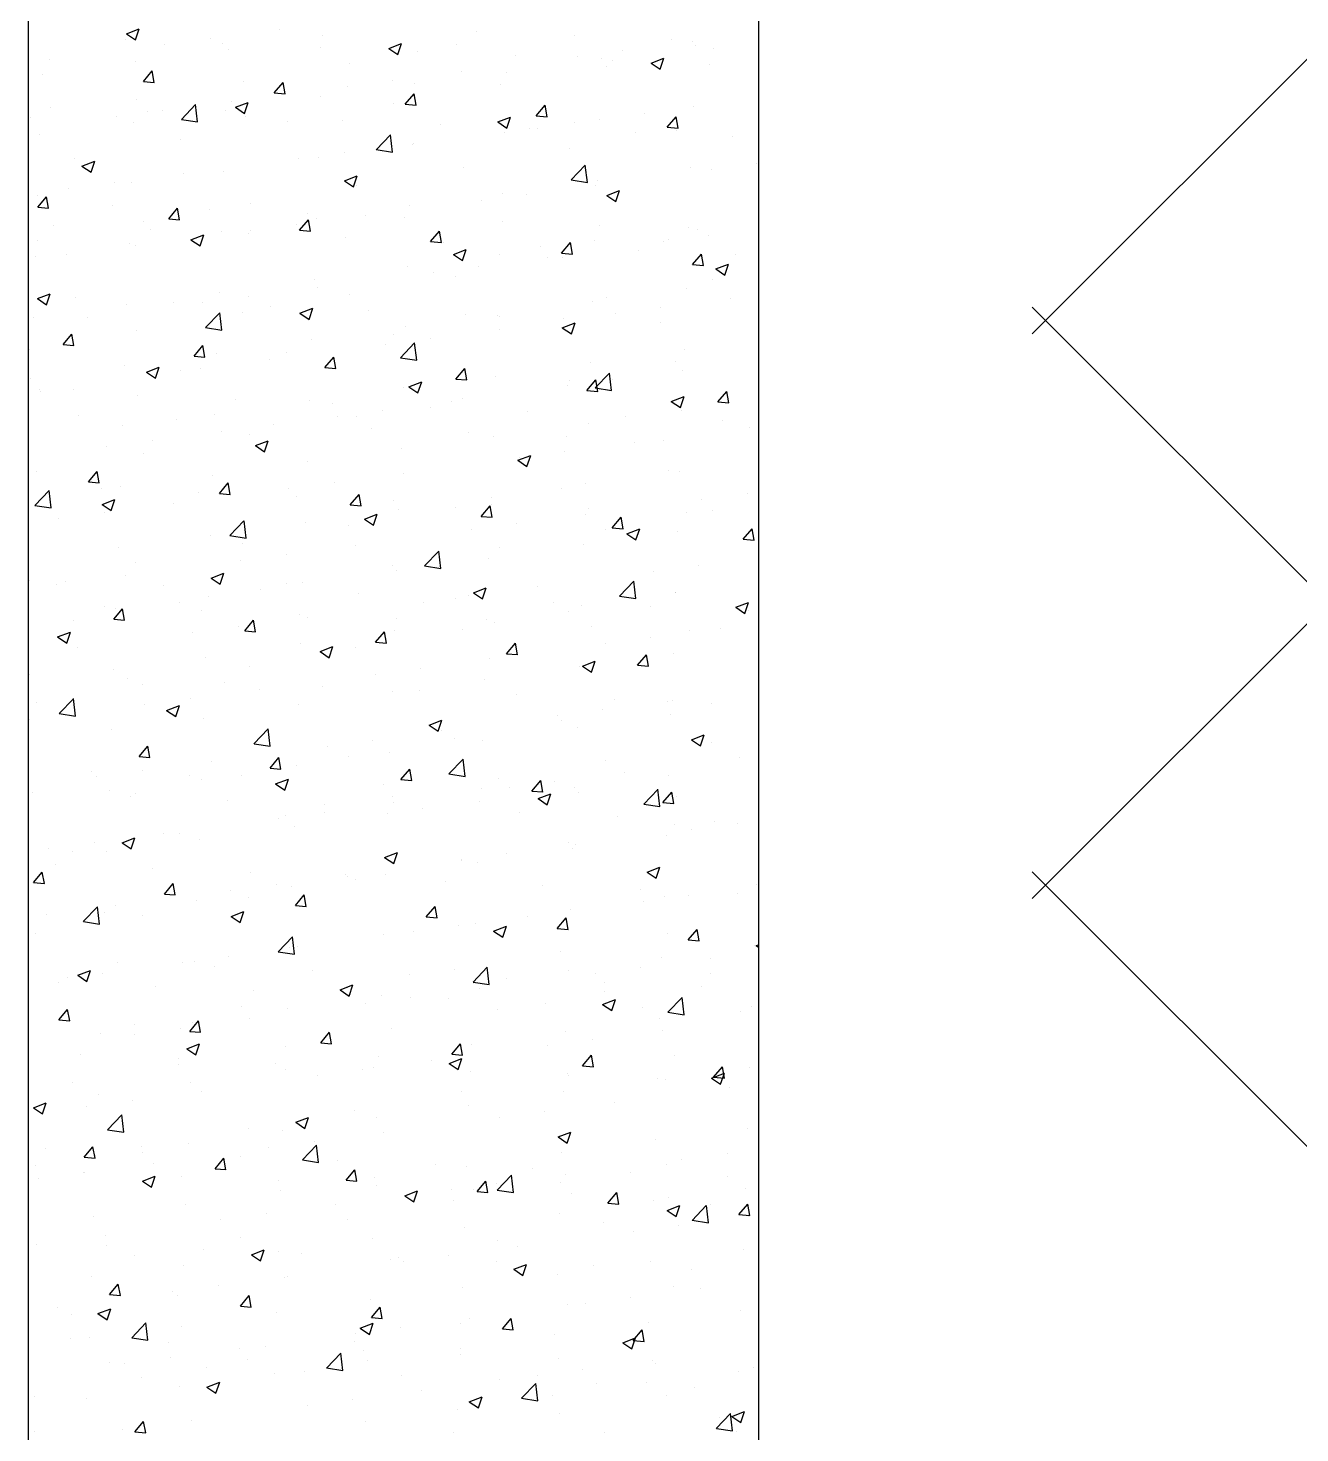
# Model space of a CAD drawing. Header units: millimetres. Extents: x 331487 to 517269, y 198509 to 399936.
# Drawn here: x 392220 to 392917, y 397114 to 397883 of the extents above; entities that cross this region are included whole.
import ezdxf

# ---------------------------------------------------------------- set-up
doc = ezdxf.new("R2010")
doc.units = ezdxf.units.MM
doc.header["$MEASUREMENT"] = 0
doc.linetypes.add('DASHED', pattern=[0.75, 0.5, -0.25])
doc.layers.add('9th_Sunk', color=251, linetype='DASHED', lineweight=5)
doc.layers.add('COLUMN', color=6, linetype='Continuous')

msp = doc.modelspace()

# ---------------------------------------------------------------- linework, layer by layer
at = {"layer": '9th_Sunk', "linetype": 'Continuous'}
for p, q in [((392770.13, 397715.57), (393705.51, 398650.95)), ((392770.13, 397406.21), (393241.47, 397877.55)), ((394014.87, 396485.43), (392770.13, 397730.17)), ((394478.91, 395712.03), (392770.13, 397420.81))]:
    msp.add_line(p, q, dxfattribs=at)
at = {"layer": 'COLUMN'}
for p, q in [((392220.13, 399936.48), (392220.13, 395451.48)), ((392620.13, 399536.48), (392620.13, 395051.48))]:
    msp.add_line(p, q, dxfattribs=at)
at = {"layer": 'COLUMN', "color": 2, "linetype": 'Continuous'}
for p, q in [((392273.96, 397879.84), (392280.96, 397882.53)), ((392273.96, 397879.84), (392278.93, 397876.49)), ((392278.93, 397876.49), (392280.96, 397882.53)), ((392357.95, 397882.11), (392357.95, 397882.11)), ((392381.58, 397878.68), (392381.58, 397878.68)), ((392465.74, 397881.14), (392465.74, 397881.14)), ((392519.12, 397878.89), (392519.12, 397878.89)), ((392273.29, 397876.73), (392273.29, 397876.73)), ((392295.04, 397873.83), (392295.04, 397873.83)), ((392320.08, 397877.13), (392320.08, 397877.13)), ((392326.68, 397874.47), (392326.68, 397874.47)), ((392329.64, 397871.19), (392329.64, 397871.19)), ((392380.06, 397872.22), (392380.06, 397872.22)), ((392417.67, 397871.83), (392424.67, 397874.52)), ((392417.67, 397871.83), (392422.64, 397868.48)), ((392422.64, 397868.48), (392424.67, 397874.52)), ((392433.44, 397869.96), (392433.44, 397869.96)), ((392454.7, 397873.81), (392454.7, 397873.81)), ((392545.89, 397870.88), (392545.89, 397870.88)), ((392572.5, 397876.63), (392572.5, 397876.63)), ((392583.77, 397875.86), (392583.77, 397875.86)), ((392585.5, 397873.38), (392585.5, 397873.38)), ((392595.3, 397871.87), (392595.3, 397871.87)), ((392231.89, 397865.52), (392231.89, 397865.52)), ((392279.13, 397864.78), (392279.13, 397864.78)), ((392396.38, 397863.8), (392396.38, 397863.8)), ((392486.82, 397867.71), (392486.82, 397867.71)), ((392520.86, 397867.58), (392520.86, 397867.58)), ((392534.16, 397866.33), (392534.16, 397866.33)), ((392536.98, 397861.86), (392536.98, 397861.86)), ((392540.2, 397865.45), (392540.2, 397865.45)), ((392561.38, 397863.82), (392568.38, 397866.51)), ((392561.38, 397863.82), (392566.36, 397860.47)), ((392566.35, 397860.47), (392568.38, 397866.51)), ((392593.59, 397863.2), (392593.59, 397863.2)), ((392227.79, 397857.74), (392227.79, 397857.74)), ((392283.26, 397853.77), (392288.08, 397859.51)), ((392289.24, 397853.24), (392288.08, 397859.51)), ((392419.83, 397854.28), (392419.83, 397854.28)), ((392457.7, 397859.27), (392457.7, 397859.27)), ((392482.22, 397858.84), (392482.22, 397858.84)), ((392283.26, 397853.77), (392289.24, 397853.25)), ((392338.06, 397853.79), (392338.06, 397853.79)), ((392354.99, 397847.49), (392359.81, 397853.24)), ((392354.99, 397847.49), (392360.97, 397846.97)), ((392360.96, 397846.96), (392359.81, 397853.23)), ((392394.8, 397850.99), (392394.8, 397850.99)), ((392426.72, 397841.22), (392431.54, 397846.96)), ((392432.69, 397840.69), (392431.53, 397846.96)), ((392431.71, 397852.43), (392431.71, 397852.43)), ((392478.66, 397851.85), (392478.66, 397851.85)), ((392232.31, 397839.33), (392232.31, 397839.33)), ((392279.74, 397843.78), (392279.74, 397843.78)), ((392304.07, 397832.93), (392311.86, 397841.04)), ((392312.98, 397831.56), (392311.87, 397841.06)), ((392331.64, 397842.67), (392331.64, 397842.67)), ((392333.65, 397839.58), (392340.65, 397842.27)), ((392333.65, 397839.58), (392338.62, 397836.23)), ((392338.62, 397836.22), (392340.65, 397842.27)), ((392380.36, 397845.39), (392380.36, 397845.39)), ((392420.34, 397841.84), (392420.34, 397841.84)), ((392426.72, 397841.22), (392432.69, 397840.7)), ((392498.44, 397834.94), (392503.26, 397840.69)), ((392504.42, 397834.41), (392503.26, 397840.68)), ((392584.29, 397840.09), (392584.29, 397840.09)), ((392221.43, 397833.77), (392221.43, 397833.77)), ((392268.73, 397834.39), (392268.73, 397834.39)), ((392277.92, 397831.49), (392277.92, 397831.49)), ((392285.7, 397837.08), (392285.7, 397837.08)), ((392293.77, 397837.69), (392293.77, 397837.69)), ((392304.08, 397832.94), (392312.98, 397831.56)), ((392328.43, 397837.9), (392328.43, 397837.9)), ((392339.08, 397834.82), (392339.08, 397834.82)), ((392362.02, 397831.83), (392362.02, 397831.83)), ((392392.46, 397832.57), (392392.46, 397832.57)), ((392477.36, 397831.57), (392484.36, 397834.26)), ((392477.36, 397831.57), (392482.33, 397828.22)), ((392482.33, 397828.21), (392484.36, 397834.26)), ((392498.44, 397834.94), (392504.42, 397834.42)), ((392519.59, 397831.44), (392519.59, 397831.44)), ((392532.94, 397833.04), (392532.94, 397833.04)), ((392557.46, 397836.42), (392557.46, 397836.42)), ((392570.17, 397828.67), (392574.99, 397834.41)), ((392576.14, 397828.14), (392574.99, 397834.41)), ((392226.57, 397824.45), (392226.57, 397824.45)), ((392410.79, 397816.37), (392418.58, 397824.49)), ((392419.7, 397815.01), (392418.6, 397824.51)), ((392445.84, 397830.31), (392445.84, 397830.31)), ((392481, 397825.55), (392481, 397825.55)), ((392494.55, 397828.14), (392494.55, 397828.14)), ((392499.22, 397828.05), (392499.22, 397828.05)), ((392552.61, 397825.8), (392552.61, 397825.8)), ((392570.17, 397828.67), (392576.14, 397828.15)), ((392575.17, 397826.87), (392575.17, 397826.87)), ((392605.99, 397823.54), (392605.99, 397823.54)), ((392303.71, 397821.82), (392303.71, 397821.82)), ((392410.81, 397816.39), (392419.7, 397815.01)), ((392430.49, 397819.15), (392430.49, 397819.15)), ((392431.4, 397819.83), (392431.4, 397819.83)), ((392516.85, 397816.85), (392516.85, 397816.85)), ((392245.39, 397811.81), (392245.39, 397811.81)), ((392249.62, 397807.33), (392256.63, 397810.02)), ((392254.6, 397803.97), (392256.62, 397810.01)), ((392368.49, 397811.55), (392368.49, 397811.55)), ((392379.15, 397812.1), (392379.15, 397812.1)), ((392393.52, 397814.84), (392393.52, 397814.84)), ((392619.34, 397808.59), (392619.34, 397808.59)), ((392249.63, 397807.33), (392254.6, 397803.97)), ((392305.33, 397803.23), (392305.33, 397803.23)), ((392327.21, 397804.61), (392327.21, 397804.61)), ((392393.34, 397799.32), (392400.34, 397802.01)), ((392398.31, 397795.96), (392400.34, 397802)), ((392458.53, 397806.84), (392458.53, 397806.84)), ((392517.52, 397799.82), (392525.3, 397807.94)), ((392526.42, 397798.46), (392525.32, 397807.95)), ((392583.07, 397806.8), (392583.07, 397806.8)), ((392594.31, 397805.3), (392594.31, 397805.3)), ((392242.43, 397794.95), (392242.43, 397794.95)), ((392267.46, 397798.24), (392267.46, 397798.24)), ((392276.7, 397798.2), (392276.7, 397798.2)), ((392393.34, 397799.32), (392398.31, 397795.96)), ((392400.21, 397796.83), (392400.21, 397796.83)), ((392517.53, 397799.84), (392526.42, 397798.46)), ((392531.15, 397796.98), (392531.15, 397796.98)), ((392531.73, 397799.76), (392531.73, 397799.76)), ((392537.05, 397791.31), (392544.05, 397794)), ((392542.02, 397787.95), (392544.05, 397794)), ((392225.36, 397791.16), (392225.36, 397791.16)), ((392225.41, 397784.82), (392230.23, 397790.57)), ((392231.39, 397784.3), (392230.23, 397790.56)), ((392266.22, 397785.98), (392266.22, 397785.98)), ((392341.9, 397786.82), (392341.9, 397786.82)), ((392429.28, 397785.86), (392429.28, 397785.86)), ((392468.25, 397788.7), (392468.25, 397788.7)), ((392479.79, 397792.26), (392479.79, 397792.26)), ((392493.28, 397792), (392493.28, 397792)), ((392537.05, 397791.31), (392542.03, 397787.95)), ((392225.41, 397784.82), (392231.39, 397784.3)), ((392297.14, 397778.55), (392301.96, 397784.29)), ((392297.14, 397778.55), (392303.12, 397778.03)), ((392303.11, 397778.02), (392301.96, 397784.29)), ((392319.6, 397783.72), (392319.6, 397783.72)), ((392368.86, 397772.27), (392373.69, 397778.02)), ((392372.99, 397781.47), (392372.99, 397781.47)), ((392374.84, 397771.75), (392373.68, 397778.01)), ((392377.93, 397778.81), (392377.93, 397778.81)), ((392405.09, 397780.39), (392405.09, 397780.39)), ((392426.37, 397779.21), (392426.37, 397779.21)), ((392233.93, 397774.8), (392233.93, 397774.8)), ((392283.58, 397776.81), (392283.58, 397776.81)), ((392287.31, 397772.54), (392287.31, 397772.54)), ((392309.32, 397767.07), (392316.32, 397769.75)), ((392314.29, 397763.71), (392316.31, 397769.75)), ((392325.99, 397771.32), (392325.99, 397771.32)), ((392340.69, 397770.29), (392340.69, 397770.29)), ((392342.18, 397772.1), (392342.18, 397772.1)), ((392367.22, 397775.4), (392367.22, 397775.4)), ((392368.86, 397772.27), (392374.84, 397771.75)), ((392440.59, 397766), (392445.41, 397771.74)), ((392446.57, 397765.47), (392445.41, 397771.74)), ((392479.75, 397776.95), (392479.75, 397776.95)), ((392533.13, 397774.7), (392533.13, 397774.7)), ((392581.85, 397773.51), (392581.85, 397773.51)), ((392586.52, 397772.44), (392586.52, 397772.44)), ((392225.26, 397766.8), (392225.26, 397766.8)), ((392275.48, 397764.92), (392275.48, 397764.92)), ((392279.03, 397763.79), (392279.03, 397763.79)), ((392309.32, 397767.07), (392314.29, 397763.71)), ((392394.07, 397768.03), (392394.07, 397768.03)), ((392440.59, 397766), (392446.57, 397765.48)), ((392447.45, 397765.78), (392447.45, 397765.78)), ((392500.84, 397763.52), (392500.84, 397763.52)), ((392512.32, 397759.72), (392517.14, 397765.47)), ((392518.29, 397759.2), (392517.14, 397765.46)), ((392530.51, 397766.47), (392530.51, 397766.47)), ((392568, 397765.86), (392568, 397765.86)), ((392571.04, 397767.2), (392571.04, 397767.2)), ((392593.03, 397769.15), (392593.03, 397769.15)), ((392224.14, 397757.87), (392224.14, 397757.87)), ((392241.15, 397758.8), (392241.15, 397758.8)), ((392453.03, 397759.06), (392460.03, 397761.74)), ((392453.03, 397759.06), (392458, 397755.7)), ((392458, 397755.7), (392460.03, 397761.74)), ((392478.57, 397758.97), (392478.57, 397758.97)), ((392504.85, 397757.54), (392504.85, 397757.54)), ((392512.32, 397759.72), (392518.29, 397759.2)), ((392512.72, 397757.19), (392512.72, 397757.19)), ((392554.22, 397761.27), (392554.22, 397761.27)), ((392584.04, 397753.45), (392588.86, 397759.19)), ((392590.02, 397752.92), (392588.86, 397759.19)), ((392607.6, 397759.01), (392607.6, 397759.01)), ((392428.06, 397752.57), (392428.06, 397752.57)), ((392441.94, 397749.26), (392441.94, 397749.26)), ((392454.4, 397747.18), (392454.4, 397747.18)), ((392466.97, 397752.56), (392466.97, 397752.56)), ((392584.04, 397753.45), (392590.02, 397752.93)), ((392596.74, 397751.05), (392603.74, 397753.74)), ((392596.74, 397751.05), (392601.72, 397747.69)), ((392601.71, 397747.69), (392603.74, 397753.73)), ((392376.72, 397745.53), (392376.72, 397745.53)), ((392378.78, 397740.94), (392378.78, 397740.94)), ((392580.64, 397740.22), (392580.64, 397740.22)), ((392595, 397745.24), (392595, 397745.24)), ((392225.29, 397734.81), (392232.3, 397737.5)), ((392225.29, 397734.81), (392230.27, 397731.46)), ((392230.26, 397731.46), (392232.29, 397737.5)), ((392246.33, 397735.15), (392246.33, 397735.15)), ((392274.27, 397731.63), (392274.27, 397731.63)), ((392299.71, 397732.89), (392299.71, 397732.89)), ((392315.88, 397732.66), (392315.88, 397732.66)), ((392324.78, 397738.03), (392324.78, 397738.03)), ((392340.91, 397735.96), (392340.91, 397735.96)), ((392396.09, 397737.17), (392396.09, 397737.17)), ((392529.29, 397733.18), (392529.29, 397733.18)), ((392536.68, 397735.23), (392536.68, 397735.23)), ((392604.6, 397734.7), (392604.6, 397734.7)), ((392222.92, 397724.58), (392222.92, 397724.58)), ((392252.72, 397724.35), (392252.72, 397724.35)), ((392317.32, 397718.96), (392325.11, 397727.08)), ((392326.23, 397717.6), (392325.13, 397727.09)), ((392337.77, 397727.16), (392337.77, 397727.16)), ((392353.09, 397730.63), (392353.09, 397730.63)), ((392369.01, 397726.8), (392376.01, 397729.49)), ((392369.01, 397726.8), (392373.98, 397723.45)), ((392373.98, 397723.45), (392376.01, 397729.49)), ((392406.47, 397728.38), (392406.47, 397728.38)), ((392459.86, 397726.12), (392459.86, 397726.12)), ((392477.36, 397725.68), (392477.36, 397725.68)), ((392478.37, 397725.22), (392478.37, 397725.22)), ((392513.24, 397723.87), (392513.24, 397723.87)), ((392541.69, 397726.41), (392541.69, 397726.41)), ((392566.73, 397729.71), (392566.73, 397729.71)), ((392279.45, 397717.15), (392279.45, 397717.15)), ((392317.34, 397718.98), (392326.23, 397717.6)), ((392426.84, 397719.28), (392426.84, 397719.28)), ((392478.54, 397718.1), (392478.54, 397718.1)), ((392512.72, 397718.79), (392519.72, 397721.48)), ((392512.72, 397718.79), (392517.69, 397715.44)), ((392517.69, 397715.44), (392519.72, 397721.48)), ((392566.62, 397721.61), (392566.62, 397721.61)), ((392620, 397719.36), (392620, 397719.36)), ((392239.29, 397709.61), (392244.11, 397715.35)), ((392239.29, 397709.61), (392245.26, 397709.08)), ((392245.26, 397709.08), (392244.11, 397715.35)), ((392311.01, 397703.33), (392315.83, 397709.08)), ((392316.99, 397702.8), (392315.83, 397709.07)), ((392375.5, 397712.24), (392375.5, 397712.24)), ((392415.63, 397709.82), (392415.63, 397709.82)), ((392420.05, 397715.21), (392420.05, 397715.21)), ((392424.05, 397702.41), (392431.84, 397710.53)), ((392432.96, 397701.05), (392431.85, 397710.54)), ((392440.67, 397713.11), (392440.67, 397713.11)), ((392221.13, 397707.14), (392221.13, 397707.14)), ((392311.01, 397703.33), (392316.99, 397702.81)), ((392323.56, 397704.74), (392323.56, 397704.74)), ((392352.48, 397701.5), (392352.48, 397701.5)), ((392361.73, 397705.2), (392361.73, 397705.2)), ((392382.74, 397697.06), (392387.56, 397702.8)), ((392388.72, 397696.53), (392387.56, 397702.79)), ((392424.06, 397702.42), (392432.96, 397701.05)), ((392579.42, 397706.93), (392579.42, 397706.93)), ((392273.05, 397698.34), (392273.05, 397698.34)), ((392284.98, 397694.55), (392291.99, 397697.24)), ((392284.98, 397694.55), (392289.96, 397691.2)), ((392289.57, 397693.22), (392289.57, 397693.22)), ((392289.96, 397691.19), (392291.98, 397697.24)), ((392303.41, 397695.19), (392303.41, 397695.19)), ((392314.6, 397696.52), (392314.6, 397696.52)), ((392382.74, 397697.06), (392388.72, 397696.53)), ((392454.47, 397690.78), (392459.29, 397696.53)), ((392460.44, 397690.25), (392459.28, 397696.52)), ((392528.08, 397699.89), (392528.08, 397699.89)), ((392530.77, 397685.86), (392538.56, 397693.98)), ((392539.68, 397684.49), (392538.58, 397693.99)), ((392574.88, 397700.24), (392574.88, 397700.24)), ((392578.29, 397695.26), (392578.29, 397695.26)), ((392221.71, 397691.3), (392221.71, 397691.3)), ((392226.41, 397684.91), (392226.41, 397684.91)), ((392245.09, 397685.18), (392245.09, 397685.18)), ((392425.63, 397685.99), (392425.63, 397685.99)), ((392428.7, 397686.54), (392435.7, 397689.23)), ((392428.7, 397686.54), (392433.67, 397683.19)), ((392433.67, 397683.18), (392435.7, 397689.23)), ((392454.47, 397690.78), (392460.44, 397690.26)), ((392476.14, 397692.39), (392476.14, 397692.39)), ((392515.39, 397686.97), (392515.39, 397686.97)), ((392516.56, 397690.23), (392516.56, 397690.23)), ((392526.19, 397684.5), (392531.01, 397690.25)), ((392530.79, 397685.87), (392539.68, 397684.49)), ((392532.17, 397683.98), (392531.01, 397690.24)), ((392540.42, 397690.27), (392540.42, 397690.27)), ((392226.85, 397684.05), (392226.85, 397684.05)), ((392280.24, 397681.79), (392280.24, 397681.79)), ((392333.62, 397679.54), (392333.62, 397679.54)), ((392374.28, 397678.95), (392374.28, 397678.95)), ((392387, 397677.28), (392387, 397677.28)), ((392452.23, 397678.66), (392452.23, 397678.66)), ((392458.24, 397680.22), (392458.24, 397680.22)), ((392526.19, 397684.5), (392532.17, 397683.98)), ((392572.41, 397678.53), (392579.41, 397681.22)), ((392572.41, 397678.53), (392577.38, 397675.18)), ((392577.38, 397675.18), (392579.41, 397681.22)), ((392597.92, 397678.23), (392602.74, 397683.97)), ((392597.92, 397678.23), (392603.89, 397677.71)), ((392603.89, 397677.7), (392602.74, 397683.97)), ((392247.94, 397670.61), (392247.94, 397670.61)), ((392322.35, 397671.45), (392322.35, 397671.45)), ((392389.32, 397670.38), (392389.32, 397670.38)), ((392399.92, 397670.2), (392399.92, 397670.2)), ((392414.36, 397673.67), (392414.36, 397673.67)), ((392440.38, 397675.02), (392440.38, 397675.02)), ((392493.77, 397672.77), (392493.77, 397672.77)), ((392547.15, 397670.51), (392547.15, 397670.51)), ((392578.21, 397673.64), (392578.21, 397673.64)), ((392271.84, 397665.05), (392271.84, 397665.05)), ((392301.32, 397668.36), (392301.32, 397668.36)), ((392326.17, 397662.06), (392326.17, 397662.06)), ((392354.7, 397666.1), (392354.7, 397666.1)), ((392408.09, 397663.85), (392408.09, 397663.85)), ((392526.86, 397666.6), (392526.86, 397666.6)), ((392600.53, 397668.26), (392600.53, 397668.26)), ((392615.14, 397664.13), (392615.14, 397664.13)), ((392220.49, 397658.01), (392220.49, 397658.01)), ((392288.3, 397657.08), (392288.3, 397657.08)), ((392341.6, 397660.19), (392341.6, 397660.19)), ((392344.67, 397654.29), (392351.68, 397656.98)), ((392344.67, 397654.29), (392349.65, 397650.93)), ((392349.65, 397650.93), (392351.67, 397656.97)), ((392461.47, 397661.59), (392461.47, 397661.59)), ((392474.92, 397659.1), (392474.92, 397659.1)), ((392514.85, 397659.34), (392514.85, 397659.34)), ((392551.99, 397655.81), (392551.99, 397655.81)), ((392568.23, 397657.08), (392568.23, 397657.08)), ((392263.26, 397653.78), (392263.26, 397653.78)), ((392283.28, 397650.18), (392283.28, 397650.18)), ((392424.41, 397652.7), (392424.41, 397652.7)), ((392488.39, 397646.28), (392495.39, 397648.97)), ((392489.08, 397647.53), (392489.08, 397647.53)), ((392493.36, 397642.92), (392495.39, 397648.97)), ((392514.11, 397650.83), (392514.11, 397650.83)), ((392224.96, 397640.17), (392224.96, 397640.17)), ((392253.16, 397634.39), (392257.98, 397640.13)), ((392259.14, 397633.86), (392257.98, 397640.13)), ((392373.07, 397645.66), (392373.07, 397645.66)), ((392425.92, 397639.22), (392425.92, 397639.22)), ((392488.39, 397646.28), (392493.36, 397642.92)), ((392570.75, 397640.57), (392570.75, 397640.57)), ((392576.99, 397640.35), (392576.99, 397640.35)), ((392253.16, 397634.39), (392259.14, 397633.86)), ((392270.62, 397631.76), (392270.62, 397631.76)), ((392321.13, 397638.16), (392321.13, 397638.16)), ((392324.89, 397628.11), (392329.71, 397633.86)), ((392330.86, 397627.58), (392329.71, 397633.85)), ((392388.05, 397634.23), (392388.05, 397634.23)), ((392525.65, 397633.31), (392525.65, 397633.31)), ((392223.86, 397621.55), (392231.65, 397629.67)), ((392232.77, 397620.19), (392231.66, 397629.68)), ((392260.34, 397630.96), (392260.34, 397630.96)), ((392260.65, 397622.04), (392267.65, 397624.72)), ((392265.62, 397618.68), (392267.65, 397624.72)), ((392313.72, 397628.7), (392313.72, 397628.7)), ((392324.89, 397628.11), (392330.87, 397627.59)), ((392363.02, 397630.94), (392363.02, 397630.94)), ((392367.11, 397626.45), (392367.11, 397626.45)), ((392396.61, 397621.84), (392401.44, 397627.58)), ((392402.59, 397621.31), (392401.43, 397627.58)), ((392420.49, 397624.19), (392420.49, 397624.19)), ((392473.71, 397625.81), (392473.71, 397625.81)), ((392512.43, 397630.56), (392512.43, 397630.56)), ((392588.83, 397624.69), (392588.83, 397624.69)), ((392613.87, 397627.98), (392613.87, 397627.98)), ((392223.87, 397621.57), (392232.77, 397620.19)), ((392260.65, 397622.04), (392265.63, 397618.68)), ((392261.99, 397617.64), (392261.99, 397617.64)), ((392299.86, 397622.62), (392299.86, 397622.62)), ((392396.61, 397621.84), (392402.59, 397621.31)), ((392404.37, 397614.03), (392411.37, 397616.71)), ((392409.34, 397610.67), (392411.36, 397616.71)), ((392423.2, 397619.41), (392423.2, 397619.41)), ((392454.11, 397620.55), (392454.11, 397620.55)), ((392468.34, 397615.56), (392473.16, 397621.31)), ((392474.32, 397615.03), (392473.16, 397621.3)), ((392473.87, 397621.94), (392473.87, 397621.94)), ((392525.68, 397616.37), (392525.68, 397616.37)), ((392527.25, 397619.68), (392527.25, 397619.68)), ((392580.63, 397617.43), (392580.63, 397617.43)), ((392594.71, 397618.61), (392594.71, 397618.61)), ((392236.96, 397614.34), (392236.96, 397614.34)), ((392330.58, 397605), (392338.37, 397613.12)), ((392339.49, 397603.63), (392338.39, 397613.13)), ((392371.85, 397612.37), (392371.85, 397612.37)), ((392395.79, 397610.54), (392395.79, 397610.54)), ((392404.37, 397614.03), (392409.34, 397610.67)), ((392462.77, 397608.09), (392462.77, 397608.09)), ((392468.34, 397615.56), (392474.32, 397615.04)), ((392487.81, 397611.39), (392487.81, 397611.39)), ((392536.39, 397608.6), (392536.39, 397608.6)), ((392540.07, 397609.29), (392544.89, 397615.03)), ((392540.07, 397609.29), (392546.04, 397608.76)), ((392546.04, 397608.76), (392544.89, 397615.03)), ((392548.08, 397606.02), (392555.08, 397608.71)), ((392553.05, 397602.66), (392555.08, 397608.7)), ((392611.79, 397603.01), (392616.61, 397608.76)), ((392617.77, 397602.48), (392616.61, 397608.75)), ((392319.91, 397604.87), (392319.91, 397604.87)), ((392330.6, 397605.01), (392339.49, 397603.63)), ((392337.47, 397600.53), (392337.47, 397600.53)), ((392548.08, 397606.02), (392553.05, 397602.66)), ((392575.77, 397607.06), (392575.77, 397607.06)), ((392611.79, 397603.01), (392617.77, 397602.49)), ((392269.4, 397598.47), (392269.4, 397598.47)), ((392361.74, 397594.79), (392361.74, 397594.79)), ((392399.62, 397599.78), (392399.62, 397599.78)), ((392437.31, 397588.45), (392445.1, 397596.56)), ((392446.22, 397587.08), (392445.11, 397596.58)), ((392478.07, 397598.59), (392478.07, 397598.59)), ((392524.43, 397600.02), (392524.43, 397600.02)), ((392279.15, 397590.52), (392279.15, 397590.52)), ((392336.71, 397591.49), (392336.71, 397591.49)), ((392419.75, 397588.58), (392419.75, 397588.58)), ((392421.98, 397586.12), (392421.98, 397586.12)), ((392437.32, 397588.46), (392446.22, 397587.08)), ((392472.49, 397592.52), (392472.49, 397592.52)), ((392562.53, 397585.25), (392562.53, 397585.25)), ((392587.56, 397588.54), (392587.56, 397588.54)), ((392220.84, 397580.51), (392220.84, 397580.51)), ((392235.68, 397578.19), (392235.68, 397578.19)), ((392240.87, 397579.86), (392240.87, 397579.86)), ((392273.56, 397583.18), (392273.56, 397583.18)), ((392294.25, 397577.6), (392294.25, 397577.6)), ((392320.34, 397581.77), (392327.35, 397584.46)), ((392320.34, 397581.77), (392325.32, 397578.42)), ((392325.31, 397578.42), (392327.34, 397584.46)), ((392361.43, 397578.57), (392361.43, 397578.57)), ((392370.64, 397579.08), (392370.64, 397579.08)), ((392544.03, 397571.89), (392551.82, 397580.01)), ((392552.94, 397570.53), (392551.84, 397580.03)), ((392318.7, 397571.58), (392318.7, 397571.58)), ((392347.63, 397575.35), (392347.63, 397575.35)), ((392401.01, 397573.09), (392401.01, 397573.09)), ((392454.4, 397570.84), (392454.4, 397570.84)), ((392461.5, 397571.95), (392461.5, 397571.95)), ((392464.06, 397573.76), (392471.06, 397576.45)), ((392464.06, 397573.76), (392469.03, 397570.41)), ((392469.03, 397570.41), (392471.06, 397576.45)), ((392499.37, 397576.93), (392499.37, 397576.93)), ((392544.05, 397571.91), (392552.94, 397570.53)), ((392574.56, 397573.77), (392574.56, 397573.77)), ((392574.58, 397573.61), (392574.58, 397573.61)), ((392261.95, 397566.43), (392261.95, 397566.43)), ((392267.04, 397559.17), (392271.86, 397564.91)), ((392268.19, 397565.18), (392268.19, 397565.18)), ((392273.01, 397558.64), (392271.86, 397564.91)), ((392303.12, 397568.56), (392303.12, 397568.56)), ((392315.33, 397564.17), (392315.33, 397564.17)), ((392368.72, 397561.92), (392368.72, 397561.92)), ((392436.47, 397568.65), (392436.47, 397568.65)), ((392507.78, 397568.58), (392507.78, 397568.58)), ((392516.26, 397563.6), (392516.26, 397563.6)), ((392523.21, 397566.73), (392523.21, 397566.73)), ((392561.16, 397566.33), (392561.16, 397566.33)), ((392607.77, 397565.76), (392614.77, 397568.44)), ((392607.77, 397565.76), (392612.74, 397562.4)), ((392612.74, 397562.4), (392614.77, 397568.44)), ((392614.54, 397564.07), (392614.54, 397564.07)), ((392244.8, 397558.55), (392244.8, 397558.55)), ((392267.04, 397559.17), (392273.01, 397558.64)), ((392335.44, 397555.35), (392335.44, 397555.35)), ((392338.76, 397552.89), (392343.58, 397558.64)), ((392344.74, 397552.36), (392343.58, 397558.63)), ((392373.31, 397560.34), (392373.31, 397560.34)), ((392422.1, 397559.66), (392422.1, 397559.66)), ((392471.28, 397559.23), (392471.28, 397559.23)), ((392475.48, 397557.41), (392475.48, 397557.41)), ((392528.86, 397555.15), (392528.86, 397555.15)), ((392236.32, 397549.52), (392243.32, 397552.21)), ((392236.32, 397549.52), (392241.3, 397546.17)), ((392241.29, 397546.16), (392243.32, 397552.21)), ((392310.4, 397552.05), (392310.4, 397552.05)), ((392338.76, 397552.89), (392344.74, 397552.37)), ((392410.49, 397546.62), (392415.31, 397552.36)), ((392410.49, 397546.62), (392416.47, 397546.09)), ((392416.47, 397546.09), (392415.31, 397552.36)), ((392420.76, 397552.83), (392420.76, 397552.83)), ((392457.94, 397553.59), (392457.94, 397553.59)), ((392561.25, 397549.1), (392561.25, 397549.1)), ((392582.25, 397552.89), (392582.25, 397552.89)), ((392599.13, 397554.09), (392599.13, 397554.09)), ((392247.25, 397543.74), (392247.25, 397543.74)), ((392369.42, 397545.79), (392369.42, 397545.79)), ((392380.03, 397541.51), (392387.04, 397544.2)), ((392380.03, 397541.51), (392385.01, 397538.16)), ((392385.01, 397538.15), (392387.03, 397544.2)), ((392399.63, 397543.58), (392399.63, 397543.58)), ((392482.22, 397540.34), (392487.04, 397546.09)), ((392482.22, 397540.34), (392488.19, 397539.82)), ((392488.19, 397539.81), (392487.04, 397546.08)), ((392536.22, 397545.81), (392536.22, 397545.81)), ((392553.94, 397534.07), (392558.76, 397539.81)), ((392559.92, 397533.54), (392558.76, 397539.81)), ((392573.34, 397540.48), (392573.34, 397540.48)), ((392266.97, 397531.89), (392266.97, 397531.89)), ((392317.48, 397538.29), (392317.48, 397538.29)), ((392341.31, 397533.57), (392341.31, 397533.57)), ((392435.19, 397532.5), (392435.19, 397532.5)), ((392473.07, 397537.49), (392473.07, 397537.49)), ((392522, 397533.44), (392522, 397533.44)), ((392523.75, 397533.5), (392530.75, 397536.19)), ((392523.75, 397533.5), (392528.72, 397530.15)), ((392528.72, 397530.15), (392530.75, 397536.19)), ((392553.94, 397534.07), (392559.92, 397533.54)), ((392220.97, 397529.03), (392220.97, 397529.03)), ((392274.35, 397526.77), (392274.35, 397526.77)), ((392282.99, 397523.55), (392282.99, 397523.55)), ((392327.74, 397524.52), (392327.74, 397524.52)), ((392410.16, 397529.21), (392410.16, 397529.21)), ((392470.06, 397525.94), (392470.06, 397525.94)), ((392237.12, 397507.59), (392244.91, 397515.7)), ((392246.03, 397506.22), (392244.92, 397515.72)), ((392309.13, 397515.91), (392309.13, 397515.91)), ((392347, 397520.89), (392347, 397520.89)), ((392381.12, 397522.26), (392381.12, 397522.26)), ((392419.55, 397519.54), (392419.55, 397519.54)), ((392434.5, 397520.01), (392434.5, 397520.01)), ((392487.88, 397517.75), (392487.88, 397517.75)), ((392224.67, 397513.54), (392224.67, 397513.54)), ((392284.1, 397512.61), (392284.1, 397512.61)), ((392296.01, 397509.26), (392303.01, 397511.95)), ((392296.01, 397509.26), (392300.99, 397505.9)), ((392300.98, 397505.9), (392303.01, 397511.94)), ((392368.2, 397512.5), (392368.2, 397512.5)), ((392534.95, 397509.66), (392534.95, 397509.66)), ((392541.27, 397515.5), (392541.27, 397515.5)), ((392570.45, 397513.94), (392570.45, 397513.94)), ((392572.82, 397514.65), (392572.82, 397514.65)), ((392594.65, 397513.24), (392594.65, 397513.24)), ((392220.94, 397504.3), (392220.94, 397504.3)), ((392237.13, 397507.6), (392246.02, 397506.22)), ((392316.27, 397505), (392316.27, 397505)), ((392439.72, 397501.25), (392446.73, 397503.94)), ((392439.72, 397501.25), (392444.7, 397497.89)), ((392444.7, 397497.89), (392446.72, 397503.94)), ((392509.91, 397506.36), (392509.91, 397506.36)), ((392512.13, 397503.93), (392512.13, 397503.93)), ((392572.13, 397507.19), (392572.13, 397507.19)), ((392265.76, 397498.6), (392265.76, 397498.6)), ((392343.84, 397491.03), (392351.63, 397499.15)), ((392352.75, 397489.67), (392351.64, 397499.17)), ((392408.89, 397493.06), (392408.89, 397493.06)), ((392446.76, 397498.05), (392446.76, 397498.05)), ((392453.82, 397493.92), (392453.82, 397493.92)), ((392468.84, 397492.65), (392468.84, 397492.65)), ((392520.78, 397500.15), (392520.78, 397500.15)), ((392583.44, 397493.24), (392590.44, 397495.93)), ((392583.44, 397493.24), (392588.41, 397489.89)), ((392588.41, 397489.88), (392590.44, 397495.93)), ((392280.91, 397483.95), (392285.73, 397489.69)), ((392286.89, 397483.42), (392285.73, 397489.69)), ((392343.86, 397491.05), (392352.75, 397489.67)), ((392383.85, 397489.77), (392383.85, 397489.77)), ((392418.33, 397486.25), (392418.33, 397486.25)), ((392594.41, 397491.98), (392594.41, 397491.98)), ((392280.91, 397483.95), (392286.89, 397483.43)), ((392320.7, 397481.45), (392320.7, 397481.45)), ((392352.64, 397477.67), (392357.46, 397483.42)), ((392352.64, 397477.67), (392358.62, 397477.15)), ((392358.61, 397477.14), (392357.46, 397483.41)), ((392366.99, 397479.21), (392366.99, 397479.21)), ((392395.5, 397483.91), (392395.5, 397483.91)), ((392450.56, 397474.48), (392458.35, 397482.6)), ((392459.47, 397473.12), (392458.37, 397482.61)), ((392536.1, 397481.97), (392536.1, 397481.97)), ((392609.67, 397483.52), (392609.67, 397483.52)), ((392254.88, 397475.67), (392254.88, 397475.67)), ((392257.79, 397473.17), (392257.79, 397473.17)), ((392282.82, 397476.47), (392282.82, 397476.47)), ((392308.26, 397473.42), (392308.26, 397473.42)), ((392315.05, 397471.71), (392315.05, 397471.71)), ((392337.18, 397473.9), (392337.18, 397473.9)), ((392355.7, 397469), (392362.7, 397471.68)), ((392360.67, 397465.64), (392362.7, 397471.68)), ((392361.65, 397471.16), (392361.65, 397471.16)), ((392424.36, 397471.4), (392429.19, 397477.14)), ((392424.36, 397471.4), (392430.34, 397470.87)), ((392430.34, 397470.87), (392429.18, 397477.14)), ((392450.58, 397474.5), (392459.47, 397473.12)), ((392477.78, 397471.96), (392477.78, 397471.96)), ((392496.09, 397465.12), (392500.91, 397470.87)), ((392502.07, 397464.59), (392500.91, 397470.86)), ((392508.64, 397470.22), (392508.64, 397470.22)), ((392546.51, 397475.2), (392546.51, 397475.2)), ((392570.91, 397473.9), (392570.91, 397473.9)), ((392222.58, 397464.5), (392222.58, 397464.5)), ((392264.54, 397465.31), (392264.54, 397465.31)), ((392275.97, 397462.24), (392275.97, 397462.24)), ((392278.86, 397463.89), (392278.86, 397463.89)), ((392355.7, 397469), (392360.68, 397465.64)), ((392415.03, 397468.91), (392415.03, 397468.91)), ((392419.46, 397461.95), (392419.46, 397461.95)), ((392468.41, 397466.65), (392468.41, 397466.65)), ((392483.61, 397466.92), (392483.61, 397466.92)), ((392496.09, 397465.12), (392502.07, 397464.6)), ((392499.42, 397460.99), (392506.42, 397463.68)), ((392504.39, 397457.63), (392506.41, 397463.67)), ((392519.57, 397466.86), (392519.57, 397466.86)), ((392521.79, 397464.4), (392521.79, 397464.4)), ((392557.29, 397457.93), (392565.08, 397466.05)), ((392566.2, 397456.57), (392565.09, 397466.06)), ((392567.82, 397458.85), (392572.64, 397464.59)), ((392573.79, 397458.32), (392572.64, 397464.59)), ((392575.17, 397462.14), (392575.17, 397462.14)), ((392329.35, 397459.99), (392329.35, 397459.99)), ((392382.73, 397457.73), (392382.73, 397457.73)), ((392420.45, 397458.61), (392420.45, 397458.61)), ((392436.11, 397455.48), (392436.11, 397455.48)), ((392467.63, 397459.36), (392467.63, 397459.36)), ((392499.42, 397460.99), (392504.39, 397457.63)), ((392557.3, 397457.95), (392566.2, 397456.57)), ((392567.82, 397458.85), (392573.79, 397458.32)), ((392220.54, 397453.88), (392220.54, 397453.88)), ((392357.54, 397450.33), (392357.54, 397450.33)), ((392361.14, 397451.94), (392361.14, 397451.94)), ((392382.58, 397453.62), (392382.58, 397453.62)), ((392417.12, 397452.96), (392417.12, 397452.96)), ((392489.49, 397453.22), (392489.49, 397453.22)), ((392542.88, 397450.96), (392542.88, 397450.96)), ((392574.29, 397446.98), (392574.29, 397446.98)), ((392596.26, 397448.71), (392596.26, 397448.71)), ((392608.4, 397447.37), (392608.4, 397447.37)), ((392271.68, 397436.74), (392278.68, 397439.43)), ((392276.65, 397433.39), (392278.68, 397439.43)), ((392294.39, 397442.01), (392294.39, 397442.01)), ((392302.82, 397441.93), (392302.82, 397441.93)), ((392365.77, 397445.92), (392365.77, 397445.92)), ((392569.69, 397440.61), (392569.69, 397440.61)), ((392583.36, 397444.08), (392583.36, 397444.08)), ((392231.48, 397433.73), (392231.48, 397433.73)), ((392244.5, 397431.92), (392244.5, 397431.92)), ((392256.52, 397437.03), (392256.52, 397437.03)), ((392263.32, 397432.02), (392263.32, 397432.02)), ((392271.68, 397436.74), (392276.65, 397433.39)), ((392313.83, 397438.42), (392313.83, 397438.42)), ((392415.39, 397428.73), (392422.39, 397431.42)), ((392420.36, 397425.38), (392422.39, 397431.42)), ((392515.97, 397436.97), (392515.97, 397436.97)), ((392518.35, 397433.57), (392518.35, 397433.57)), ((392520.21, 397435.76), (392520.21, 397435.76)), ((392234.99, 397424.84), (392234.99, 397424.84)), ((392415.39, 397428.73), (392420.37, 397425.38)), ((392457.3, 397427.48), (392457.3, 397427.48)), ((392457.65, 397426.96), (392457.65, 397426.96)), ((392466.41, 397426.07), (392466.41, 397426.07)), ((392482.33, 397430.78), (392482.33, 397430.78)), ((392559.11, 397420.73), (392566.11, 397423.41)), ((392564.08, 397417.37), (392566.11, 397423.41)), ((392223.06, 397415), (392227.88, 397420.75)), ((392229.04, 397414.48), (392227.88, 397420.74)), ((392288.37, 397422.59), (392288.37, 397422.59)), ((392341.75, 397420.33), (392341.75, 397420.33)), ((392394.14, 397419.17), (392394.14, 397419.17)), ((392395.13, 397418.08), (392395.13, 397418.08)), ((392399.33, 397416.95), (392399.33, 397416.95)), ((392415.9, 397419.67), (392415.9, 397419.67)), ((392448.51, 397415.82), (392448.51, 397415.82)), ((392559.11, 397420.73), (392564.08, 397417.37)), ((392223.06, 397415), (392229.04, 397414.48)), ((392294.79, 397408.73), (392299.61, 397414.47)), ((392294.79, 397408.73), (392300.77, 397408.21)), ((392300.76, 397408.2), (392299.61, 397414.47)), ((392331.24, 397410.89), (392331.24, 397410.89)), ((392356.27, 397414.18), (392356.27, 397414.18)), ((392364.56, 397412.63), (392364.56, 397412.63)), ((392366.51, 397402.45), (392371.33, 397408.2)), ((392372.49, 397401.92), (392371.33, 397408.19)), ((392501.9, 397413.57), (392501.9, 397413.57)), ((392555.28, 397411.31), (392555.28, 397411.31)), ((392582.09, 397407.93), (392582.09, 397407.93)), ((392608.66, 397409.06), (392608.66, 397409.06)), ((392618.99, 397413.73), (392618.99, 397413.73)), ((392619.96, 397412.92), (392619.96, 397412.92)), ((392250.37, 397393.62), (392258.16, 397401.74)), ((392259.28, 397392.26), (392258.18, 397401.76)), ((392268.08, 397402.57), (392268.08, 397402.57)), ((392312.62, 397405.13), (392312.62, 397405.13)), ((392341.01, 397406.94), (392341.01, 397406.94)), ((392366.51, 397402.45), (392372.49, 397401.93)), ((392438.24, 397396.18), (392443.06, 397401.92)), ((392444.22, 397395.65), (392443.06, 397401.92)), ((392517.13, 397400.28), (392517.13, 397400.28)), ((392557.06, 397404.64), (392557.06, 397404.64)), ((392568.48, 397407.32), (392568.48, 397407.32)), ((392230.21, 397397.58), (392230.21, 397397.58)), ((392250.39, 397393.64), (392259.28, 397392.26)), ((392262.11, 397398.73), (392262.11, 397398.73)), ((392282.69, 397396.93), (392282.69, 397396.93)), ((392331.37, 397396.48), (392338.37, 397399.17)), ((392331.37, 397396.48), (392336.35, 397393.13)), ((392336.34, 397393.12), (392338.37, 397399.17)), ((392438.24, 397396.18), (392444.22, 397395.66)), ((392465.2, 397392.79), (392465.2, 397392.79)), ((392493.9, 397396.32), (392493.9, 397396.32)), ((392509.97, 397389.9), (392514.79, 397395.65)), ((392515.94, 397389.37), (392514.79, 397395.64)), ((392224.37, 397386.92), (392224.37, 397386.92)), ((392357.1, 397377.07), (392364.89, 397385.19)), ((392366.01, 397375.71), (392364.9, 397385.2)), ((392414.68, 397386.38), (392414.68, 397386.38)), ((392430.99, 397388.04), (392430.99, 397388.04)), ((392456.03, 397391.34), (392456.03, 397391.34)), ((392475.08, 397388.47), (392482.09, 397391.16)), ((392475.08, 397388.47), (392480.06, 397385.12)), ((392480.06, 397385.12), (392482.08, 397391.16)), ((392509.97, 397389.9), (392515.94, 397389.38)), ((392570.16, 397387.31), (392570.16, 397387.31)), ((392581.69, 397383.63), (392586.51, 397389.37)), ((392587.67, 397383.1), (392586.51, 397389.37)), ((392363.34, 397379.34), (392363.34, 397379.34)), ((392367.84, 397379.73), (392367.84, 397379.73)), ((392511.84, 397377.3), (392511.84, 397377.3)), ((392581.69, 397383.63), (392587.67, 397383.11)), ((392617.77, 397380.44), (392617.77, 397380.44)), ((392618.8, 397380.46), (392620.13, 397380.98)), ((392618.8, 397380.46), (392620.13, 397379.56)), ((392268.89, 397371.49), (392268.89, 397371.49)), ((392304.93, 397371.44), (392304.93, 397371.44)), ((392311.4, 397371.84), (392311.4, 397371.84)), ((392329.96, 397374.74), (392329.96, 397374.74)), ((392357.11, 397377.09), (392366.01, 397375.71)), ((392567.26, 397374.03), (392567.26, 397374.03)), ((392593.66, 397373.48), (392593.66, 397373.48)), ((392241.78, 397363.13), (392241.78, 397363.13)), ((392247.35, 397364.23), (392254.35, 397366.92)), ((392247.35, 397364.23), (392252.32, 397360.87)), ((392252.32, 397360.87), (392254.35, 397366.91)), ((392260.89, 397365.44), (392260.89, 397365.44)), ((392322.28, 397369.23), (392322.28, 397369.23)), ((392375.66, 397366.98), (392375.66, 397366.98)), ((392429.04, 397364.72), (392429.04, 397364.72)), ((392453.52, 397367.29), (392453.52, 397367.29)), ((392463.82, 397360.52), (392471.61, 397368.64)), ((392472.73, 397359.15), (392471.63, 397368.65)), ((392482.42, 397362.47), (392482.42, 397362.47)), ((392515.92, 397366.99), (392515.92, 397366.99)), ((392530.75, 397365.2), (392530.75, 397365.2)), ((392555.78, 397368.49), (392555.78, 397368.49)), ((392594.12, 397365.36), (392594.12, 397365.36)), ((392236.6, 397360.31), (392236.6, 397360.31)), ((392289.98, 397358.06), (392289.98, 397358.06)), ((392343.36, 397355.8), (392343.36, 397355.8)), ((392391.06, 397356.22), (392398.06, 397358.91)), ((392391.06, 397356.22), (392396.04, 397352.86)), ((392395.2, 397357.28), (392395.2, 397357.28)), ((392396.03, 397352.86), (392398.06, 397358.91)), ((392463.84, 397360.53), (392472.73, 397359.15)), ((392463.98, 397359.5), (392463.98, 397359.5)), ((392467.59, 397356.88), (392467.59, 397356.88)), ((392535.8, 397355.34), (392535.8, 397355.34)), ((392535.81, 397360.21), (392535.81, 397360.21)), ((392589.19, 397357.96), (392589.19, 397357.96)), ((392336.88, 397347.27), (392336.88, 397347.27)), ((392396.74, 397353.54), (392396.74, 397353.54)), ((392404.69, 397348.6), (392404.69, 397348.6)), ((392413.47, 397353.09), (392413.47, 397353.09)), ((392429.72, 397351.9), (392429.72, 397351.9)), ((392450.13, 397351.29), (392450.13, 397351.29)), ((392503.51, 397349.03), (392503.51, 397349.03)), ((392534.77, 397348.21), (392541.78, 397350.9)), ((392534.77, 397348.21), (392539.75, 397344.86)), ((392539.75, 397344.85), (392541.77, 397350.9)), ((392556.89, 397346.78), (392556.89, 397346.78)), ((392570.55, 397343.97), (392578.34, 397352.08)), ((392579.46, 397342.6), (392578.35, 397352.1)), ((392616.56, 397347.15), (392616.56, 397347.15)), ((392236.94, 397339.78), (392241.76, 397345.53)), ((392236.94, 397339.78), (392242.91, 397339.26)), ((392242.91, 397339.26), (392241.76, 397345.52)), ((392308.66, 397333.51), (392313.48, 397339.25)), ((392314.64, 397332.98), (392313.48, 397339.25)), ((392341.53, 397340.28), (392341.53, 397340.28)), ((392362.12, 397346.05), (392362.12, 397346.05)), ((392477.48, 397345.33), (392477.48, 397345.33)), ((392566.05, 397340.74), (392566.05, 397340.74)), ((392570.56, 397343.98), (392579.46, 397342.6)), ((392610.27, 397344.52), (392610.27, 397344.52)), ((392259.68, 397332.15), (392259.68, 397332.15)), ((392278.56, 397337.26), (392278.56, 397337.26)), ((392278.62, 397332), (392278.62, 397332)), ((392303.66, 397335.3), (392303.66, 397335.3)), ((392308.66, 397333.51), (392314.64, 397332.99)), ((392310.19, 397338.56), (392310.19, 397338.56)), ((392380.39, 397327.23), (392385.21, 397332.98)), ((392386.36, 397326.71), (392385.21, 397332.97)), ((392419.16, 397335.32), (392419.16, 397335.32)), ((392514.7, 397333.7), (392514.7, 397333.7)), ((392567.35, 397334.04), (392567.35, 397334.04)), ((392220.25, 397327.25), (392220.25, 397327.25)), ((392307.04, 397323.97), (392314.04, 397326.65)), ((392307.04, 397323.97), (392312.01, 397320.61)), ((392312.01, 397320.61), (392314.04, 397326.65)), ((392360.84, 397325.31), (392360.84, 397325.31)), ((392380.39, 397327.23), (392386.37, 397326.71)), ((392452.12, 397320.96), (392456.94, 397326.7)), ((392458.09, 397320.43), (392456.93, 397326.7)), ((392462.76, 397326.21), (392462.76, 397326.21)), ((392504.44, 397325.75), (392504.44, 397325.75)), ((392529.48, 397329.05), (392529.48, 397329.05)), ((392249, 397320.66), (392249, 397320.66)), ((392302.38, 397318.4), (392302.38, 397318.4)), ((392355.76, 397316.15), (392355.76, 397316.15)), ((392412.25, 397319.8), (392412.25, 397319.8)), ((392441.29, 397317.44), (392441.29, 397317.44)), ((392450.75, 397315.96), (392457.75, 397318.65)), ((392450.75, 397315.96), (392455.73, 397312.6)), ((392452.12, 397320.96), (392458.09, 397320.44)), ((392455.72, 397312.6), (392457.75, 397318.64)), ((392523.84, 397314.68), (392528.66, 397320.43)), ((392529.82, 397314.16), (392528.66, 397320.42)), ((392573.99, 397320.35), (392573.99, 397320.35)), ((392302.53, 397315.3), (392302.53, 397315.3)), ((392360.91, 397312.76), (392360.91, 397312.76)), ((392378.38, 397309.16), (392378.38, 397309.16)), ((392403.41, 397312.45), (392403.41, 397312.45)), ((392409.15, 397313.89), (392409.15, 397313.89)), ((392462.53, 397311.64), (392462.53, 397311.64)), ((392515.67, 397310.34), (392515.67, 397310.34)), ((392515.91, 397309.38), (392515.91, 397309.38)), ((392523.84, 397314.68), (392529.82, 397314.16)), ((392594.47, 397307.95), (392601.47, 397310.64)), ((392594.47, 397307.95), (392599.44, 397304.59)), ((392595.57, 397308.41), (392600.39, 397314.15)), ((392595.57, 397308.41), (392601.54, 397307.89)), ((392599.44, 397304.59), (392601.46, 397310.64)), ((392601.54, 397307.88), (392600.39, 397314.15)), ((392615.34, 397313.86), (392615.34, 397313.86)), ((392244.21, 397305.29), (392244.21, 397305.29)), ((392308.97, 397305.27), (392308.97, 397305.27)), ((392315.22, 397300.84), (392315.22, 397300.84)), ((392457.35, 397300.33), (392457.35, 397300.33)), ((392513.49, 397300.41), (392513.49, 397300.41)), ((392564.83, 397307.46), (392564.83, 397307.46)), ((392569.29, 397307.12), (392569.29, 397307.12)), ((392604.2, 397302.91), (392604.2, 397302.91)), ((392223.02, 397291.71), (392230.02, 397294.4)), ((392227.99, 397288.36), (392230.02, 397294.4)), ((392252.32, 397292.56), (392252.32, 397292.56)), ((392258.46, 397298.86), (392258.46, 397298.86)), ((392277.35, 397295.86), (392277.35, 397295.86)), ((392461.55, 397292.92), (392461.55, 397292.92)), ((392541.04, 397294.6), (392541.04, 397294.6)), ((392223.02, 397291.71), (392227.99, 397288.36)), ((392263.63, 397279.66), (392271.42, 397287.78)), ((392272.54, 397278.29), (392271.44, 397287.79)), ((392366.73, 397283.7), (392373.73, 397286.39)), ((392371.7, 397280.35), (392373.73, 397286.39)), ((392399.04, 397290.32), (392399.04, 397290.32)), ((392411.04, 397286.52), (392411.04, 397286.52)), ((392478.13, 397286.31), (392478.13, 397286.31)), ((392503.17, 397289.61), (392503.17, 397289.61)), ((392263.65, 397279.67), (392272.54, 397278.29)), ((392340.72, 397280.31), (392340.72, 397280.31)), ((392359.69, 397279.47), (392359.69, 397279.47)), ((392366.73, 397283.7), (392371.7, 397280.35)), ((392414.98, 397278), (392414.98, 397278)), ((392510.44, 397275.7), (392517.44, 397278.38)), ((392515.41, 397272.34), (392517.44, 397278.38)), ((392614.12, 397280.57), (392614.12, 397280.57)), ((392229.53, 397269.56), (392229.53, 397269.56)), ((392250.81, 397264.57), (392255.63, 397270.31)), ((392256.79, 397264.04), (392255.63, 397270.31)), ((392282.4, 397270.3), (392282.4, 397270.3)), ((392307.75, 397271.98), (392307.75, 397271.98)), ((392352.07, 397269.72), (392352.07, 397269.72)), ((392370.36, 397263.11), (392378.15, 397271.22)), ((392377.11, 397273.01), (392377.11, 397273.01)), ((392379.27, 397261.74), (392378.16, 397271.24)), ((392510.44, 397275.7), (392515.42, 397272.34)), ((392563.61, 397274.17), (392563.61, 397274.17)), ((392250.81, 397264.57), (392256.79, 397264.04)), ((392257.24, 397265.57), (392257.24, 397265.57)), ((392282.91, 397267.3), (392282.91, 397267.3)), ((392322.54, 397258.29), (392327.36, 397264.04)), ((392328.51, 397257.76), (392327.36, 397264.03)), ((392336.29, 397265.05), (392336.29, 397265.05)), ((392370.37, 397263.12), (392379.26, 397261.74)), ((392389.67, 397262.79), (392389.67, 397262.79)), ((392512.27, 397267.13), (392512.27, 397267.13)), ((392577.89, 397263.47), (392577.89, 397263.47)), ((392602.92, 397266.76), (392602.92, 397266.76)), ((392224.08, 397260.29), (392224.08, 397260.29)), ((392250.61, 397256.13), (392250.61, 397256.13)), ((392251.04, 397256.42), (392251.04, 397256.42)), ((392282.71, 397251.45), (392289.71, 397254.14)), ((392287.68, 397248.09), (392289.71, 397254.14)), ((392288.92, 397261.4), (392288.92, 397261.4)), ((392322.54, 397258.29), (392328.52, 397257.77)), ((392394.26, 397252.02), (392399.09, 397257.76)), ((392400.24, 397251.49), (392399.08, 397257.75)), ((392443.06, 397260.54), (392443.06, 397260.54)), ((392460.33, 397259.63), (392460.33, 397259.63)), ((392477.08, 397246.55), (392484.87, 397254.67)), ((392485.99, 397245.19), (392484.88, 397254.69)), ((392496.44, 397258.28), (392496.44, 397258.28)), ((392514.73, 397255.15), (392514.73, 397255.15)), ((392549.82, 397256.03), (392549.82, 397256.03)), ((392569.86, 397260.68), (392569.86, 397260.68)), ((392226.01, 397253.12), (392226.01, 397253.12)), ((392282.71, 397251.45), (392287.68, 397248.1)), ((392303.99, 397253.87), (392303.99, 397253.87)), ((392357.38, 397251.61), (392357.38, 397251.61)), ((392394.26, 397252.02), (392400.24, 397251.49)), ((392409.82, 397253.23), (392409.82, 397253.23)), ((392410.76, 397249.36), (392410.76, 397249.36)), ((392451.83, 397246.87), (392451.83, 397246.87)), ((392464.14, 397247.1), (392464.14, 397247.1)), ((392465.99, 397245.74), (392470.81, 397251.49)), ((392471.97, 397245.21), (392470.81, 397251.48)), ((392476.86, 397250.17), (392476.86, 397250.17)), ((392477.1, 397246.57), (392485.99, 397245.19)), ((392511.54, 397250.67), (392511.54, 397250.67)), ((392603.2, 397253.77), (392603.2, 397253.77)), ((392612.91, 397247.28), (392612.91, 397247.28)), ((392306.54, 397238.69), (392306.54, 397238.69)), ((392358.48, 397246.18), (392358.48, 397246.18)), ((392426.42, 397243.44), (392433.42, 397246.13)), ((392426.42, 397243.44), (392431.4, 397240.09)), ((392431.39, 397240.09), (392433.42, 397246.13)), ((392453.23, 397240.66), (392453.23, 397240.66)), ((392465.99, 397245.74), (392471.97, 397245.22)), ((392517.52, 397244.85), (392517.52, 397244.85)), ((392537.72, 397239.46), (392542.54, 397245.21)), ((392537.72, 397239.46), (392543.69, 397238.94)), ((392543.69, 397238.94), (392542.54, 397245.2)), ((392562.4, 397240.88), (392562.4, 397240.88)), ((392570.9, 397242.59), (392570.9, 397242.59)), ((392593.82, 397238.73), (392593.82, 397238.73)), ((392609.44, 397233.19), (392614.26, 397238.93)), ((392615.42, 397232.66), (392614.26, 397238.93)), ((392256.03, 397232.29), (392256.03, 397232.29)), ((392350.8, 397233.57), (392350.8, 397233.57)), ((392388.67, 397238.56), (392388.67, 397238.56)), ((392511.05, 397233.84), (392511.05, 397233.84)), ((392570.13, 397235.43), (392577.14, 397238.12)), ((392570.13, 397235.43), (392575.11, 397232.08)), ((392575.11, 397232.08), (392577.13, 397238.12)), ((392583.8, 397230), (392591.59, 397238.12)), ((392592.71, 397228.64), (392591.61, 397238.14)), ((392609.44, 397233.19), (392615.42, 397232.67)), ((392614.49, 397232.31), (392614.49, 397232.31)), ((392325.77, 397230.28), (392325.77, 397230.28)), ((392394.91, 397230.65), (392394.91, 397230.65)), ((392459.12, 397226.34), (392459.12, 397226.34)), ((392535.51, 397228.72), (392535.51, 397228.72)), ((392551.58, 397224.03), (392551.58, 397224.03)), ((392576.62, 397227.32), (392576.62, 397227.32)), ((392583.82, 397230.02), (392592.71, 397228.64)), ((392224.74, 397216.98), (392224.74, 397216.98)), ((392262.61, 397221.96), (392262.61, 397221.96)), ((392263.01, 397216.47), (392263.01, 397216.47)), ((392336.59, 397220.64), (392336.59, 397220.64)), ((392408.6, 397219.94), (392408.6, 397219.94)), ((392477.19, 397218.7), (392477.19, 397218.7)), ((392488.43, 397215.71), (392488.43, 397215.71)), ((392278.27, 397210.63), (392278.27, 397210.63)), ((392316.4, 397214.22), (392316.4, 397214.22)), ((392342.4, 397211.19), (392349.4, 397213.88)), ((392342.4, 397211.19), (392347.37, 397207.83)), ((392347.37, 397207.83), (392349.4, 397213.88)), ((392357.26, 397212.9), (392357.26, 397212.9)), ((392369.78, 397211.96), (392369.78, 397211.96)), ((392418.87, 397208.69), (392418.87, 397208.69)), ((392423.16, 397209.71), (392423.16, 397209.71)), ((392450.55, 397210.73), (392450.55, 397210.73)), ((392611.69, 397213.99), (392611.69, 397213.99)), ((392305.32, 397205.4), (392305.32, 397205.4)), ((392425.52, 397207.43), (392425.52, 397207.43)), ((392476.54, 397207.45), (392476.54, 397207.45)), ((392486.11, 397203.18), (392493.11, 397205.87)), ((392486.11, 397203.18), (392491.09, 397199.83)), ((392491.08, 397199.82), (392493.11, 397205.87)), ((392509.84, 397200.55), (392509.84, 397200.55)), ((392529.92, 397205.19), (392529.92, 397205.19)), ((392561.18, 397207.59), (392561.18, 397207.59)), ((392583.31, 397202.94), (392583.31, 397202.94)), ((392254.81, 397199), (392254.81, 397199)), ((392264.69, 397189.35), (392269.51, 397195.09)), ((392270.66, 397188.82), (392269.51, 397195.09)), ((392324.49, 397194.13), (392324.49, 397194.13)), ((392360.55, 397198.68), (392360.55, 397198.68)), ((392362.37, 397199.12), (392362.37, 397199.12)), ((392457.9, 397193.05), (392457.9, 397193.05)), ((392573.7, 397193.72), (392573.7, 397193.72)), ((392588.18, 397192.87), (392588.18, 397192.87)), ((392264.69, 397189.35), (392270.66, 397188.82)), ((392299.46, 397190.83), (392299.46, 397190.83)), ((392302.23, 397188.67), (392302.23, 397188.67)), ((392336.41, 397183.07), (392341.23, 397188.82)), ((392342.39, 397182.54), (392341.23, 397188.81)), ((392407.39, 397186.65), (392407.39, 397186.65)), ((392550.31, 397187.88), (392550.31, 397187.88)), ((392236.3, 397182.52), (392236.3, 397182.52)), ((392243.91, 397178.66), (392243.91, 397178.66)), ((392258.38, 397178.94), (392265.38, 397181.62)), ((392258.38, 397178.94), (392263.35, 397175.58)), ((392263.35, 397175.58), (392265.38, 397181.62)), ((392336.41, 397183.07), (392342.39, 397182.55)), ((392356.04, 397179.61), (392356.04, 397179.61)), ((392408.14, 397176.8), (392412.96, 397182.54)), ((392414.11, 397176.27), (392412.96, 397182.54)), ((392515.38, 397183.71), (392515.38, 397183.71)), ((392525.28, 397184.59), (392525.28, 397184.59)), ((392610.48, 397180.7), (392610.48, 397180.7)), ((392276.89, 397165.69), (392284.68, 397173.81)), ((392285.8, 397164.33), (392284.69, 397173.83)), ((392304.11, 397172.11), (392304.11, 397172.11)), ((392402.09, 397170.93), (392409.09, 397173.62)), ((392402.09, 397170.93), (392407.06, 397167.57)), ((392407.06, 397167.57), (392409.09, 397173.61)), ((392408.14, 397176.8), (392414.12, 397176.27)), ((392424.25, 397171.29), (392424.25, 397171.29)), ((392457.06, 397173.7), (392457.06, 397173.7)), ((392462.12, 397176.27), (392462.12, 397176.27)), ((392479.87, 397170.52), (392484.69, 397176.27)), ((392479.87, 397170.52), (392485.84, 397170)), ((392485.84, 397169.99), (392484.68, 397176.26)), ((392551.59, 397164.25), (392556.41, 397169.99)), ((392557.57, 397163.72), (392556.41, 397169.99)), ((392559.97, 397174.3), (392559.97, 397174.3)), ((392243.54, 397165.37), (392243.54, 397165.37)), ((392253.6, 397165.71), (392253.6, 397165.71)), ((392276.91, 397165.71), (392285.8, 397164.33)), ((392296.92, 397163.12), (392296.92, 397163.12)), ((392398.74, 397163.69), (392398.74, 397163.69)), ((392399.21, 397167.99), (392399.21, 397167.99)), ((392508.62, 397167.26), (392508.62, 397167.26)), ((392545.8, 397162.92), (392552.8, 397165.61)), ((392545.8, 397162.92), (392550.78, 397159.56)), ((392550.77, 397159.56), (392552.8, 397165.61)), ((392551.59, 397164.25), (392557.57, 397163.72)), ((392298.19, 397154.69), (392298.19, 397154.69)), ((392336.06, 397159.68), (392336.06, 397159.68)), ((392350.3, 397160.86), (392350.3, 397160.86)), ((392383.61, 397149.14), (392391.4, 397157.26)), ((392392.52, 397147.78), (392391.42, 397157.28)), ((392403.69, 397158.61), (392403.69, 397158.61)), ((392456.68, 397159.76), (392456.68, 397159.76)), ((392457.07, 397156.35), (392457.07, 397156.35)), ((392510.45, 397154.09), (392510.45, 397154.09)), ((392264.62, 397151.94), (392264.62, 397151.94)), ((392273.15, 397151.39), (392273.15, 397151.39)), ((392318.01, 397149.68), (392318.01, 397149.68)), ((392340.42, 397153.68), (392340.42, 397153.68)), ((392371.39, 397147.43), (392371.39, 397147.43)), ((392383.63, 397149.16), (392392.52, 397147.78)), ((392406.17, 397153.36), (392406.17, 397153.36)), ((392524, 397148.44), (392524, 397148.44)), ((392561.88, 397153.43), (392561.88, 397153.43)), ((392563.83, 397151.84), (392563.83, 397151.84)), ((392609.26, 397147.41), (392609.26, 397147.41)), ((392617.22, 397149.58), (392617.22, 397149.58)), ((392282.1, 397143.67), (392282.1, 397143.67)), ((392302.89, 397138.82), (392302.89, 397138.82)), ((392318.07, 397138.67), (392325.07, 397141.36)), ((392318.07, 397138.67), (392323.04, 397135.32)), ((392323.04, 397135.32), (392325.07, 397141.36)), ((392354.83, 397146.32), (392354.83, 397146.32)), ((392424.77, 397145.17), (392424.77, 397145.17)), ((392478.15, 397142.92), (392478.15, 397142.92)), ((392490.34, 397132.59), (392498.13, 397140.71)), ((392499.25, 397131.23), (392498.14, 397140.72)), ((392498.97, 397145.15), (392498.97, 397145.15)), ((392531.54, 397140.66), (392531.54, 397140.66)), ((392558.75, 397141.01), (392558.75, 397141.01)), ((392223.78, 397133.66), (392223.78, 397133.66)), ((392252.38, 397132.42), (392252.38, 397132.42)), ((392397.94, 397131.84), (392397.94, 397131.84)), ((392435.81, 397136.83), (392435.81, 397136.83)), ((392461.78, 397130.67), (392468.78, 397133.35)), ((392466.75, 397127.31), (392468.78, 397133.35)), ((392490.35, 397132.61), (392499.25, 397131.23)), ((392507.41, 397133.97), (392507.41, 397133.97)), ((392569.57, 397134.05), (392569.57, 397134.05)), ((392584.92, 397138.41), (392584.92, 397138.41)), ((392372.91, 397128.55), (392372.91, 397128.55)), ((392455.47, 397126.47), (392455.47, 397126.47)), ((392461.78, 397130.67), (392466.75, 397127.31)), ((392511.25, 397124.04), (392511.25, 397124.04)), ((392597.06, 397116.04), (392604.85, 397124.16)), ((392605.97, 397114.67), (392604.87, 397124.17)), ((392605.49, 397122.66), (392612.49, 397125.34)), ((392610.46, 397119.3), (392612.49, 397125.34)), ((392278.56, 397114.13), (392283.38, 397119.87)), ((392284.54, 397113.6), (392283.38, 397119.87)), ((392309.75, 397120.23), (392309.75, 397120.23)), ((392404.96, 397120.07), (392404.96, 397120.07)), ((392597.08, 397116.05), (392605.97, 397114.67)), ((392598.72, 397122.3), (392598.72, 397122.3)), ((392605.49, 397122.66), (392610.47, 397119.3)), ((392223.64, 397114.54), (392223.64, 397114.54)), ((392271.88, 397115.25), (392271.88, 397115.25)), ((392278.56, 397114.13), (392284.54, 397113.6)), ((392452.93, 397114.03), (392452.93, 397114.03)), ((392535.57, 397113.99), (392535.57, 397113.99)), ((392608.04, 397114.12), (392608.04, 397114.12))]:
    msp.add_line(p, q, dxfattribs=at)

doc.saveas('drawing.dxf')
